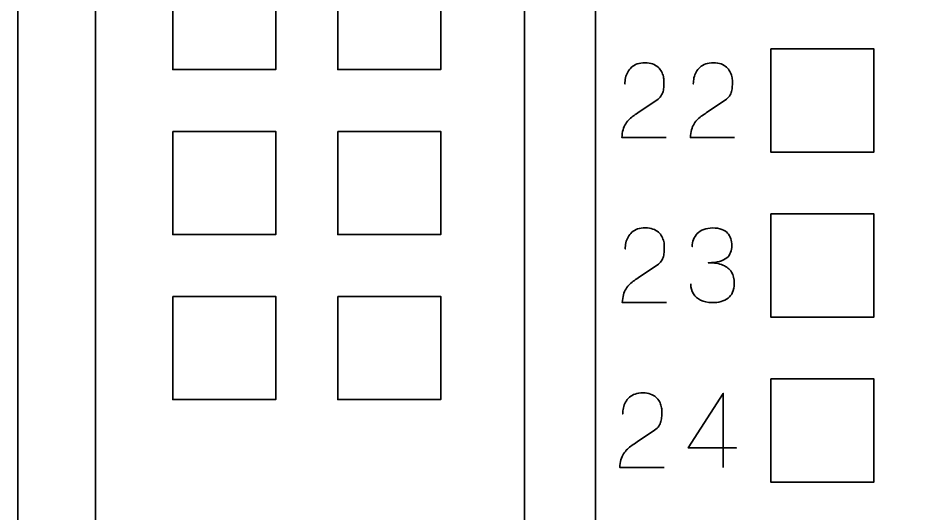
# Model space of a CAD drawing. Header units: centimetres. Extents: x -13.14 to -7.86, y -19.04 to -10.66.
# Drawn here: x -13.135 to -11.751, y -17.136 to -16.374 of the extents above; entities that cross this region are included whole.
import ezdxf

# ---------------------------------------------------------------- set-up
doc = ezdxf.new("R2010")
doc.units = ezdxf.units.CM
doc.header["$MEASUREMENT"] = 0
doc.layers.add('Layer 1', color=7, linetype='Continuous')

msp = doc.modelspace()

# ---------------------------------------------------------------- linework, layer by layer
at = {"layer": 'Layer 1', "color": 250, "lineweight": 35}
for points, knots in [([(-13.13514, -10.659), (-13.13514, -10.659), (-12.24614, -10.659), (-12.24614, -10.659), (-12.24614, -10.659), (-12.24614, -10.659), (-12.24614, -19.041), (-12.24614, -19.041), (-12.24614, -19.041), (-12.24614, -19.041), (-13.13514, -19.041), (-13.13514, -19.041), (-13.13514, -19.041), (-13.13514, -19.041), (-13.13514, -10.659), (-13.13514, -10.659)], [0, 0, 0, 0, 0.25, 0.25, 0.25, 0.25, 0.5, 0.5, 0.5, 0.5, 0.75, 0.75, 0.75, 0.75, 1, 1, 1, 1]), ([(-12.24632, -10.659), (-12.24632, -10.659), (-8.75382, -10.659), (-8.75382, -10.659), (-8.75382, -10.659), (-8.75382, -10.659), (-8.75382, -19.041), (-8.75382, -19.041), (-8.75382, -19.041), (-8.75382, -19.041), (-12.24632, -19.041), (-12.24632, -19.041), (-12.24632, -19.041), (-12.24632, -19.041), (-12.24632, -10.659), (-12.24632, -10.659)], [0, 0, 0, 0, 0.25, 0.25, 0.25, 0.25, 0.5, 0.5, 0.5, 0.5, 0.75, 0.75, 0.75, 0.75, 1, 1, 1, 1]), ([(-12.89701, -16.29503), (-12.89701, -16.29503), (-12.73826, -16.29503), (-12.73826, -16.29503), (-12.73826, -16.29503), (-12.73826, -16.29503), (-12.73826, -16.45378), (-12.73826, -16.45378), (-12.73826, -16.45378), (-12.73826, -16.45378), (-12.89701, -16.45378), (-12.89701, -16.45378), (-12.89701, -16.45378), (-12.89701, -16.45378), (-12.89701, -16.29503), (-12.89701, -16.29503)], [0, 0, 0, 0, 0.25, 0.25, 0.25, 0.25, 0.5, 0.5, 0.5, 0.5, 0.75, 0.75, 0.75, 0.75, 1, 1, 1, 1]), ([(-12.64301, -16.29503), (-12.64301, -16.29503), (-12.48426, -16.29503), (-12.48426, -16.29503), (-12.48426, -16.29503), (-12.48426, -16.29503), (-12.48426, -16.45378), (-12.48426, -16.45378), (-12.48426, -16.45378), (-12.48426, -16.45378), (-12.64301, -16.45378), (-12.64301, -16.45378), (-12.64301, -16.45378), (-12.64301, -16.45378), (-12.64301, -16.29503), (-12.64301, -16.29503)], [0, 0, 0, 0, 0.25, 0.25, 0.25, 0.25, 0.5, 0.5, 0.5, 0.5, 0.75, 0.75, 0.75, 0.75, 1, 1, 1, 1]), ([(-11.97644, -16.42203), (-11.97644, -16.42203), (-11.81769, -16.42203), (-11.81769, -16.42203), (-11.81769, -16.42203), (-11.81769, -16.42203), (-11.81769, -16.58078), (-11.81769, -16.58078), (-11.81769, -16.58078), (-11.81769, -16.58078), (-11.97644, -16.58078), (-11.97644, -16.58078), (-11.97644, -16.58078), (-11.97644, -16.58078), (-11.97644, -16.42203), (-11.97644, -16.42203)], [0, 0, 0, 0, 0.25, 0.25, 0.25, 0.25, 0.5, 0.5, 0.5, 0.5, 0.75, 0.75, 0.75, 0.75, 1, 1, 1, 1]), ([(-12.13743, -16.55854), (-12.13743, -16.55854), (-12.20539, -16.55854), (-12.20539, -16.55854), (-12.20539, -16.55854), (-12.20525, -16.55394), (-12.20467, -16.54988), (-12.2037, -16.54639), (-12.2037, -16.54639), (-12.20269, -16.54291), (-12.20135, -16.53984), (-12.19968, -16.5372), (-12.19968, -16.5372), (-12.19799, -16.53456), (-12.19607, -16.53221), (-12.19388, -16.53015), (-12.19388, -16.53015), (-12.19169, -16.52806), (-12.18934, -16.52616), (-12.1868, -16.52437), (-12.1868, -16.52437), (-12.18427, -16.5226), (-12.18165, -16.52083), (-12.17893, -16.51908), (-12.17893, -16.51908), (-12.17893, -16.51908), (-12.15184, -16.50102), (-12.15184, -16.50102), (-12.15184, -16.50102), (-12.14906, -16.49906), (-12.1469, -16.49693), (-12.14537, -16.49463), (-12.14537, -16.49463), (-12.14382, -16.49233), (-12.14274, -16.4899), (-12.14208, -16.48734), (-12.14208, -16.48734), (-12.14144, -16.4848), (-12.14105, -16.48219), (-12.14091, -16.47955), (-12.14091, -16.47955), (-12.14078, -16.47688), (-12.14073, -16.47421), (-12.14075, -16.47155), (-12.14075, -16.47155), (-12.14075, -16.46935), (-12.14105, -16.467), (-12.14163, -16.46447), (-12.14163, -16.46447), (-12.14223, -16.46196), (-12.14318, -16.45945), (-12.14453, -16.45697), (-12.14453, -16.45697), (-12.14587, -16.45448), (-12.14766, -16.45221), (-12.14991, -16.45015), (-12.14991, -16.45015), (-12.15215, -16.44812), (-12.15493, -16.44648), (-12.15823, -16.44524), (-12.15823, -16.44524), (-12.16153, -16.444), (-12.16541, -16.44337), (-12.1699, -16.44334), (-12.1699, -16.44334), (-12.17442, -16.44337), (-12.17841, -16.444), (-12.18184, -16.44521), (-12.18184, -16.44521), (-12.18527, -16.44643), (-12.1882, -16.44812), (-12.19063, -16.45026), (-12.19063, -16.45026), (-12.19306, -16.4524), (-12.19502, -16.45488), (-12.19655, -16.45765), (-12.19655, -16.45765), (-12.19807, -16.46043), (-12.19918, -16.46338), (-12.19989, -16.4665), (-12.19989, -16.4665), (-12.20061, -16.46962), (-12.20095, -16.47279), (-12.20095, -16.47598), (-12.20095, -16.47598), (-12.20095, -16.47279), (-12.20061, -16.46962), (-12.19989, -16.4665), (-12.19989, -16.4665), (-12.19918, -16.46338), (-12.19807, -16.46043), (-12.19655, -16.45765), (-12.19655, -16.45765), (-12.19502, -16.45488), (-12.19306, -16.4524), (-12.19063, -16.45026), (-12.19063, -16.45026), (-12.1882, -16.44812), (-12.18527, -16.44643), (-12.18184, -16.44521), (-12.18184, -16.44521), (-12.17841, -16.444), (-12.17442, -16.44337), (-12.1699, -16.44334), (-12.1699, -16.44334), (-12.16541, -16.44337), (-12.16153, -16.444), (-12.15823, -16.44524), (-12.15823, -16.44524), (-12.15493, -16.44648), (-12.15215, -16.44812), (-12.14991, -16.45015), (-12.14991, -16.45015), (-12.14766, -16.45221), (-12.14587, -16.45448), (-12.14453, -16.45697), (-12.14453, -16.45697), (-12.14318, -16.45945), (-12.14223, -16.46196), (-12.14163, -16.46447), (-12.14163, -16.46447), (-12.14105, -16.467), (-12.14075, -16.46935), (-12.14075, -16.47155), (-12.14075, -16.47155), (-12.14073, -16.47421), (-12.14078, -16.47688), (-12.14091, -16.47955), (-12.14091, -16.47955), (-12.14105, -16.48219), (-12.14144, -16.4848), (-12.14208, -16.48734), (-12.14208, -16.48734), (-12.14274, -16.4899), (-12.14382, -16.49233), (-12.14537, -16.49463), (-12.14537, -16.49463), (-12.1469, -16.49693), (-12.14906, -16.49906), (-12.15184, -16.50102), (-12.15184, -16.50102), (-12.15184, -16.50102), (-12.17893, -16.51908), (-12.17893, -16.51908), (-12.17893, -16.51908), (-12.18165, -16.52083), (-12.18427, -16.5226), (-12.1868, -16.52437), (-12.1868, -16.52437), (-12.18934, -16.52616), (-12.19169, -16.52806), (-12.19388, -16.53015), (-12.19388, -16.53015), (-12.19607, -16.53221), (-12.19799, -16.53456), (-12.19968, -16.5372), (-12.19968, -16.5372), (-12.20135, -16.53984), (-12.20269, -16.54291), (-12.2037, -16.54639), (-12.2037, -16.54639), (-12.20467, -16.54988), (-12.20525, -16.55394), (-12.20539, -16.55854), (-12.20539, -16.55854), (-12.20539, -16.55854), (-12.13743, -16.55854), (-12.13743, -16.55854)], [0, 0, 0, 0, 0.0238095, 0.0238095, 0.0238095, 0.0238095, 0.047619, 0.047619, 0.047619, 0.047619, 0.0714286, 0.0714286, 0.0714286, 0.0714286, 0.0952381, 0.0952381, 0.0952381, 0.0952381, 0.1190476, 0.1190476, 0.1190476, 0.1190476, 0.1428571, 0.1428571, 0.1428571, 0.1428571, 0.1666667, 0.1666667, 0.1666667, 0.1666667, 0.1904762, 0.1904762, 0.1904762, 0.1904762, 0.2142857, 0.2142857, 0.2142857, 0.2142857, 0.2380952, 0.2380952, 0.2380952, 0.2380952, 0.2619048, 0.2619048, 0.2619048, 0.2619048, 0.2857143, 0.2857143, 0.2857143, 0.2857143, 0.3095238, 0.3095238, 0.3095238, 0.3095238, 0.3333333, 0.3333333, 0.3333333, 0.3333333, 0.3571429, 0.3571429, 0.3571429, 0.3571429, 0.3809524, 0.3809524, 0.3809524, 0.3809524, 0.4047619, 0.4047619, 0.4047619, 0.4047619, 0.4285714, 0.4285714, 0.4285714, 0.4285714, 0.452381, 0.452381, 0.452381, 0.452381, 0.4761905, 0.4761905, 0.4761905, 0.4761905, 0.5, 0.5, 0.5, 0.5, 0.5238095, 0.5238095, 0.5238095, 0.5238095, 0.547619, 0.547619, 0.547619, 0.547619, 0.5714286, 0.5714286, 0.5714286, 0.5714286, 0.5952381, 0.5952381, 0.5952381, 0.5952381, 0.6190476, 0.6190476, 0.6190476, 0.6190476, 0.6428571, 0.6428571, 0.6428571, 0.6428571, 0.6666667, 0.6666667, 0.6666667, 0.6666667, 0.6904762, 0.6904762, 0.6904762, 0.6904762, 0.7142857, 0.7142857, 0.7142857, 0.7142857, 0.7380952, 0.7380952, 0.7380952, 0.7380952, 0.7619048, 0.7619048, 0.7619048, 0.7619048, 0.7857143, 0.7857143, 0.7857143, 0.7857143, 0.8095238, 0.8095238, 0.8095238, 0.8095238, 0.8333333, 0.8333333, 0.8333333, 0.8333333, 0.8571429, 0.8571429, 0.8571429, 0.8571429, 0.8809524, 0.8809524, 0.8809524, 0.8809524, 0.9047619, 0.9047619, 0.9047619, 0.9047619, 0.9285714, 0.9285714, 0.9285714, 0.9285714, 0.952381, 0.952381, 0.952381, 0.952381, 0.9761905, 0.9761905, 0.9761905, 0.9761905, 1, 1, 1, 1]), ([(-12.03207, -16.55854), (-12.03207, -16.55854), (-12.10003, -16.55854), (-12.10003, -16.55854), (-12.10003, -16.55854), (-12.09989, -16.55394), (-12.09931, -16.54988), (-12.09834, -16.54639), (-12.09834, -16.54639), (-12.09733, -16.54291), (-12.09599, -16.53984), (-12.09432, -16.5372), (-12.09432, -16.5372), (-12.09263, -16.53456), (-12.09071, -16.53221), (-12.08852, -16.53015), (-12.08852, -16.53015), (-12.08633, -16.52806), (-12.08398, -16.52616), (-12.08144, -16.52437), (-12.08144, -16.52437), (-12.07891, -16.5226), (-12.07629, -16.52083), (-12.07357, -16.51908), (-12.07357, -16.51908), (-12.07357, -16.51908), (-12.04648, -16.50102), (-12.04648, -16.50102), (-12.04648, -16.50102), (-12.0437, -16.49906), (-12.04154, -16.49693), (-12.04001, -16.49463), (-12.04001, -16.49463), (-12.03846, -16.49233), (-12.03738, -16.4899), (-12.03672, -16.48734), (-12.03672, -16.48734), (-12.03608, -16.4848), (-12.03569, -16.48219), (-12.03555, -16.47955), (-12.03555, -16.47955), (-12.03542, -16.47688), (-12.03537, -16.47421), (-12.03539, -16.47155), (-12.03539, -16.47155), (-12.03539, -16.46935), (-12.03569, -16.467), (-12.03627, -16.46447), (-12.03627, -16.46447), (-12.03687, -16.46196), (-12.03782, -16.45945), (-12.03917, -16.45697), (-12.03917, -16.45697), (-12.04051, -16.45448), (-12.0423, -16.45221), (-12.04455, -16.45015), (-12.04455, -16.45015), (-12.04679, -16.44812), (-12.04957, -16.44648), (-12.05287, -16.44524), (-12.05287, -16.44524), (-12.05617, -16.444), (-12.06005, -16.44337), (-12.06454, -16.44334), (-12.06454, -16.44334), (-12.06906, -16.44337), (-12.07305, -16.444), (-12.07648, -16.44521), (-12.07648, -16.44521), (-12.07991, -16.44643), (-12.08284, -16.44812), (-12.08527, -16.45026), (-12.08527, -16.45026), (-12.0877, -16.4524), (-12.08966, -16.45488), (-12.09119, -16.45765), (-12.09119, -16.45765), (-12.09271, -16.46043), (-12.09382, -16.46338), (-12.09453, -16.4665), (-12.09453, -16.4665), (-12.09525, -16.46962), (-12.09559, -16.47279), (-12.09559, -16.47598), (-12.09559, -16.47598), (-12.09559, -16.47279), (-12.09525, -16.46962), (-12.09453, -16.4665), (-12.09453, -16.4665), (-12.09382, -16.46338), (-12.09271, -16.46043), (-12.09119, -16.45765), (-12.09119, -16.45765), (-12.08966, -16.45488), (-12.0877, -16.4524), (-12.08527, -16.45026), (-12.08527, -16.45026), (-12.08284, -16.44812), (-12.07991, -16.44643), (-12.07648, -16.44521), (-12.07648, -16.44521), (-12.07305, -16.444), (-12.06906, -16.44337), (-12.06454, -16.44334), (-12.06454, -16.44334), (-12.06005, -16.44337), (-12.05617, -16.444), (-12.05287, -16.44524), (-12.05287, -16.44524), (-12.04957, -16.44648), (-12.04679, -16.44812), (-12.04455, -16.45015), (-12.04455, -16.45015), (-12.0423, -16.45221), (-12.04051, -16.45448), (-12.03917, -16.45697), (-12.03917, -16.45697), (-12.03782, -16.45945), (-12.03687, -16.46196), (-12.03627, -16.46447), (-12.03627, -16.46447), (-12.03569, -16.467), (-12.03539, -16.46935), (-12.03539, -16.47155), (-12.03539, -16.47155), (-12.03537, -16.47421), (-12.03542, -16.47688), (-12.03555, -16.47955), (-12.03555, -16.47955), (-12.03569, -16.48219), (-12.03608, -16.4848), (-12.03672, -16.48734), (-12.03672, -16.48734), (-12.03738, -16.4899), (-12.03846, -16.49233), (-12.04001, -16.49463), (-12.04001, -16.49463), (-12.04154, -16.49693), (-12.0437, -16.49906), (-12.04648, -16.50102), (-12.04648, -16.50102), (-12.04648, -16.50102), (-12.07357, -16.51908), (-12.07357, -16.51908), (-12.07357, -16.51908), (-12.07629, -16.52083), (-12.07891, -16.5226), (-12.08144, -16.52437), (-12.08144, -16.52437), (-12.08398, -16.52616), (-12.08633, -16.52806), (-12.08852, -16.53015), (-12.08852, -16.53015), (-12.09071, -16.53221), (-12.09263, -16.53456), (-12.09432, -16.5372), (-12.09432, -16.5372), (-12.09599, -16.53984), (-12.09733, -16.54291), (-12.09834, -16.54639), (-12.09834, -16.54639), (-12.09931, -16.54988), (-12.09989, -16.55394), (-12.10003, -16.55854), (-12.10003, -16.55854), (-12.10003, -16.55854), (-12.03207, -16.55854), (-12.03207, -16.55854)], [0, 0, 0, 0, 0.0238095, 0.0238095, 0.0238095, 0.0238095, 0.047619, 0.047619, 0.047619, 0.047619, 0.0714286, 0.0714286, 0.0714286, 0.0714286, 0.0952381, 0.0952381, 0.0952381, 0.0952381, 0.1190476, 0.1190476, 0.1190476, 0.1190476, 0.1428571, 0.1428571, 0.1428571, 0.1428571, 0.1666667, 0.1666667, 0.1666667, 0.1666667, 0.1904762, 0.1904762, 0.1904762, 0.1904762, 0.2142857, 0.2142857, 0.2142857, 0.2142857, 0.2380952, 0.2380952, 0.2380952, 0.2380952, 0.2619048, 0.2619048, 0.2619048, 0.2619048, 0.2857143, 0.2857143, 0.2857143, 0.2857143, 0.3095238, 0.3095238, 0.3095238, 0.3095238, 0.3333333, 0.3333333, 0.3333333, 0.3333333, 0.3571429, 0.3571429, 0.3571429, 0.3571429, 0.3809524, 0.3809524, 0.3809524, 0.3809524, 0.4047619, 0.4047619, 0.4047619, 0.4047619, 0.4285714, 0.4285714, 0.4285714, 0.4285714, 0.452381, 0.452381, 0.452381, 0.452381, 0.4761905, 0.4761905, 0.4761905, 0.4761905, 0.5, 0.5, 0.5, 0.5, 0.5238095, 0.5238095, 0.5238095, 0.5238095, 0.547619, 0.547619, 0.547619, 0.547619, 0.5714286, 0.5714286, 0.5714286, 0.5714286, 0.5952381, 0.5952381, 0.5952381, 0.5952381, 0.6190476, 0.6190476, 0.6190476, 0.6190476, 0.6428571, 0.6428571, 0.6428571, 0.6428571, 0.6666667, 0.6666667, 0.6666667, 0.6666667, 0.6904762, 0.6904762, 0.6904762, 0.6904762, 0.7142857, 0.7142857, 0.7142857, 0.7142857, 0.7380952, 0.7380952, 0.7380952, 0.7380952, 0.7619048, 0.7619048, 0.7619048, 0.7619048, 0.7857143, 0.7857143, 0.7857143, 0.7857143, 0.8095238, 0.8095238, 0.8095238, 0.8095238, 0.8333333, 0.8333333, 0.8333333, 0.8333333, 0.8571429, 0.8571429, 0.8571429, 0.8571429, 0.8809524, 0.8809524, 0.8809524, 0.8809524, 0.9047619, 0.9047619, 0.9047619, 0.9047619, 0.9285714, 0.9285714, 0.9285714, 0.9285714, 0.952381, 0.952381, 0.952381, 0.952381, 0.9761905, 0.9761905, 0.9761905, 0.9761905, 1, 1, 1, 1]), ([(-12.89701, -16.54903), (-12.89701, -16.54903), (-12.73826, -16.54903), (-12.73826, -16.54903), (-12.73826, -16.54903), (-12.73826, -16.54903), (-12.73826, -16.70778), (-12.73826, -16.70778), (-12.73826, -16.70778), (-12.73826, -16.70778), (-12.89701, -16.70778), (-12.89701, -16.70778), (-12.89701, -16.70778), (-12.89701, -16.70778), (-12.89701, -16.54903), (-12.89701, -16.54903)], [0, 0, 0, 0, 0.25, 0.25, 0.25, 0.25, 0.5, 0.5, 0.5, 0.5, 0.75, 0.75, 0.75, 0.75, 1, 1, 1, 1]), ([(-12.64301, -16.54903), (-12.64301, -16.54903), (-12.48426, -16.54903), (-12.48426, -16.54903), (-12.48426, -16.54903), (-12.48426, -16.54903), (-12.48426, -16.70778), (-12.48426, -16.70778), (-12.48426, -16.70778), (-12.48426, -16.70778), (-12.64301, -16.70778), (-12.64301, -16.70778), (-12.64301, -16.70778), (-12.64301, -16.70778), (-12.64301, -16.54903), (-12.64301, -16.54903)], [0, 0, 0, 0, 0.25, 0.25, 0.25, 0.25, 0.5, 0.5, 0.5, 0.5, 0.75, 0.75, 0.75, 0.75, 1, 1, 1, 1]), ([(-11.97644, -16.67603), (-11.97644, -16.67603), (-11.81769, -16.67603), (-11.81769, -16.67603), (-11.81769, -16.67603), (-11.81769, -16.67603), (-11.81769, -16.83478), (-11.81769, -16.83478), (-11.81769, -16.83478), (-11.81769, -16.83478), (-11.97644, -16.83478), (-11.97644, -16.83478), (-11.97644, -16.83478), (-11.97644, -16.83478), (-11.97644, -16.67603), (-11.97644, -16.67603)], [0, 0, 0, 0, 0.25, 0.25, 0.25, 0.25, 0.5, 0.5, 0.5, 0.5, 0.75, 0.75, 0.75, 0.75, 1, 1, 1, 1]), ([(-12.13688, -16.81254), (-12.13688, -16.81254), (-12.20484, -16.81254), (-12.20484, -16.81254), (-12.20484, -16.81254), (-12.2047, -16.80794), (-12.20412, -16.80388), (-12.20315, -16.80039), (-12.20315, -16.80039), (-12.20214, -16.79691), (-12.2008, -16.79384), (-12.19913, -16.7912), (-12.19913, -16.7912), (-12.19744, -16.78856), (-12.19552, -16.78621), (-12.19333, -16.78415), (-12.19333, -16.78415), (-12.19114, -16.78206), (-12.18879, -16.78016), (-12.18625, -16.77837), (-12.18625, -16.77837), (-12.18372, -16.7766), (-12.1811, -16.77483), (-12.17838, -16.77308), (-12.17838, -16.77308), (-12.17838, -16.77308), (-12.15129, -16.75502), (-12.15129, -16.75502), (-12.15129, -16.75502), (-12.14851, -16.75306), (-12.14635, -16.75093), (-12.14482, -16.74863), (-12.14482, -16.74863), (-12.14327, -16.74633), (-12.14219, -16.7439), (-12.14153, -16.74134), (-12.14153, -16.74134), (-12.14089, -16.7388), (-12.1405, -16.73619), (-12.14036, -16.73355), (-12.14036, -16.73355), (-12.14023, -16.73088), (-12.14018, -16.72821), (-12.1402, -16.72555), (-12.1402, -16.72555), (-12.1402, -16.72335), (-12.1405, -16.721), (-12.14108, -16.71847), (-12.14108, -16.71847), (-12.14168, -16.71596), (-12.14263, -16.71345), (-12.14398, -16.71097), (-12.14398, -16.71097), (-12.14532, -16.70848), (-12.14711, -16.70621), (-12.14936, -16.70415), (-12.14936, -16.70415), (-12.1516, -16.70212), (-12.15438, -16.70048), (-12.15768, -16.69924), (-12.15768, -16.69924), (-12.16098, -16.698), (-12.16486, -16.69737), (-12.16935, -16.69734), (-12.16935, -16.69734), (-12.17387, -16.69737), (-12.17786, -16.698), (-12.18129, -16.69921), (-12.18129, -16.69921), (-12.18472, -16.70043), (-12.18765, -16.70212), (-12.19008, -16.70426), (-12.19008, -16.70426), (-12.19251, -16.7064), (-12.19447, -16.70888), (-12.196, -16.71165), (-12.196, -16.71165), (-12.19752, -16.71443), (-12.19863, -16.71738), (-12.19934, -16.7205), (-12.19934, -16.7205), (-12.20006, -16.72362), (-12.2004, -16.72679), (-12.2004, -16.72998), (-12.2004, -16.72998), (-12.2004, -16.72679), (-12.20006, -16.72362), (-12.19934, -16.7205), (-12.19934, -16.7205), (-12.19863, -16.71738), (-12.19752, -16.71443), (-12.196, -16.71165), (-12.196, -16.71165), (-12.19447, -16.70888), (-12.19251, -16.7064), (-12.19008, -16.70426), (-12.19008, -16.70426), (-12.18765, -16.70212), (-12.18472, -16.70043), (-12.18129, -16.69921), (-12.18129, -16.69921), (-12.17786, -16.698), (-12.17387, -16.69737), (-12.16935, -16.69734), (-12.16935, -16.69734), (-12.16486, -16.69737), (-12.16098, -16.698), (-12.15768, -16.69924), (-12.15768, -16.69924), (-12.15438, -16.70048), (-12.1516, -16.70212), (-12.14936, -16.70415), (-12.14936, -16.70415), (-12.14711, -16.70621), (-12.14532, -16.70848), (-12.14398, -16.71097), (-12.14398, -16.71097), (-12.14263, -16.71345), (-12.14168, -16.71596), (-12.14108, -16.71847), (-12.14108, -16.71847), (-12.1405, -16.721), (-12.1402, -16.72335), (-12.1402, -16.72555), (-12.1402, -16.72555), (-12.14018, -16.72821), (-12.14023, -16.73088), (-12.14036, -16.73355), (-12.14036, -16.73355), (-12.1405, -16.73619), (-12.14089, -16.7388), (-12.14153, -16.74134), (-12.14153, -16.74134), (-12.14219, -16.7439), (-12.14327, -16.74633), (-12.14482, -16.74863), (-12.14482, -16.74863), (-12.14635, -16.75093), (-12.14851, -16.75306), (-12.15129, -16.75502), (-12.15129, -16.75502), (-12.15129, -16.75502), (-12.17838, -16.77308), (-12.17838, -16.77308), (-12.17838, -16.77308), (-12.1811, -16.77483), (-12.18372, -16.7766), (-12.18625, -16.77837), (-12.18625, -16.77837), (-12.18879, -16.78016), (-12.19114, -16.78206), (-12.19333, -16.78415), (-12.19333, -16.78415), (-12.19552, -16.78621), (-12.19744, -16.78856), (-12.19913, -16.7912), (-12.19913, -16.7912), (-12.2008, -16.79384), (-12.20214, -16.79691), (-12.20315, -16.80039), (-12.20315, -16.80039), (-12.20412, -16.80388), (-12.2047, -16.80794), (-12.20484, -16.81254), (-12.20484, -16.81254), (-12.20484, -16.81254), (-12.13688, -16.81254), (-12.13688, -16.81254)], [0, 0, 0, 0, 0.0238095, 0.0238095, 0.0238095, 0.0238095, 0.047619, 0.047619, 0.047619, 0.047619, 0.0714286, 0.0714286, 0.0714286, 0.0714286, 0.0952381, 0.0952381, 0.0952381, 0.0952381, 0.1190476, 0.1190476, 0.1190476, 0.1190476, 0.1428571, 0.1428571, 0.1428571, 0.1428571, 0.1666667, 0.1666667, 0.1666667, 0.1666667, 0.1904762, 0.1904762, 0.1904762, 0.1904762, 0.2142857, 0.2142857, 0.2142857, 0.2142857, 0.2380952, 0.2380952, 0.2380952, 0.2380952, 0.2619048, 0.2619048, 0.2619048, 0.2619048, 0.2857143, 0.2857143, 0.2857143, 0.2857143, 0.3095238, 0.3095238, 0.3095238, 0.3095238, 0.3333333, 0.3333333, 0.3333333, 0.3333333, 0.3571429, 0.3571429, 0.3571429, 0.3571429, 0.3809524, 0.3809524, 0.3809524, 0.3809524, 0.4047619, 0.4047619, 0.4047619, 0.4047619, 0.4285714, 0.4285714, 0.4285714, 0.4285714, 0.452381, 0.452381, 0.452381, 0.452381, 0.4761905, 0.4761905, 0.4761905, 0.4761905, 0.5, 0.5, 0.5, 0.5, 0.5238095, 0.5238095, 0.5238095, 0.5238095, 0.547619, 0.547619, 0.547619, 0.547619, 0.5714286, 0.5714286, 0.5714286, 0.5714286, 0.5952381, 0.5952381, 0.5952381, 0.5952381, 0.6190476, 0.6190476, 0.6190476, 0.6190476, 0.6428571, 0.6428571, 0.6428571, 0.6428571, 0.6666667, 0.6666667, 0.6666667, 0.6666667, 0.6904762, 0.6904762, 0.6904762, 0.6904762, 0.7142857, 0.7142857, 0.7142857, 0.7142857, 0.7380952, 0.7380952, 0.7380952, 0.7380952, 0.7619048, 0.7619048, 0.7619048, 0.7619048, 0.7857143, 0.7857143, 0.7857143, 0.7857143, 0.8095238, 0.8095238, 0.8095238, 0.8095238, 0.8333333, 0.8333333, 0.8333333, 0.8333333, 0.8571429, 0.8571429, 0.8571429, 0.8571429, 0.8809524, 0.8809524, 0.8809524, 0.8809524, 0.9047619, 0.9047619, 0.9047619, 0.9047619, 0.9285714, 0.9285714, 0.9285714, 0.9285714, 0.952381, 0.952381, 0.952381, 0.952381, 0.9761905, 0.9761905, 0.9761905, 0.9761905, 1, 1, 1, 1]), ([(-12.09948, -16.78386), (-12.09945, -16.78956), (-12.09813, -16.79453), (-12.09551, -16.79883), (-12.09551, -16.79883), (-12.0929, -16.80311), (-12.08919, -16.80647), (-12.08433, -16.80887), (-12.08433, -16.80887), (-12.07947, -16.81127), (-12.07363, -16.81249), (-12.06684, -16.81254), (-12.06684, -16.81254), (-12.06175, -16.81254), (-12.05712, -16.81201), (-12.05293, -16.8109), (-12.05293, -16.8109), (-12.04875, -16.80979), (-12.04516, -16.80808), (-12.04212, -16.80573), (-12.04212, -16.80573), (-12.0391, -16.80338), (-12.03677, -16.80034), (-12.03511, -16.79664), (-12.03511, -16.79664), (-12.03347, -16.79292), (-12.03265, -16.78845), (-12.03263, -16.78322), (-12.03263, -16.78322), (-12.0326, -16.77625), (-12.03403, -16.77036), (-12.03685, -16.76558), (-12.03685, -16.76558), (-12.03967, -16.7608), (-12.04405, -16.75721), (-12.04994, -16.75475), (-12.04994, -16.75475), (-12.05583, -16.7523), (-12.06338, -16.75106), (-12.07255, -16.75106), (-12.07255, -16.75106), (-12.06571, -16.75108), (-12.05998, -16.75045), (-12.0553, -16.74916), (-12.0553, -16.74916), (-12.05065, -16.74786), (-12.04693, -16.74604), (-12.04413, -16.74366), (-12.04413, -16.74366), (-12.04133, -16.74131), (-12.0393, -16.73851), (-12.03809, -16.73529), (-12.03809, -16.73529), (-12.03685, -16.7321), (-12.03624, -16.72858), (-12.03627, -16.72475), (-12.03627, -16.72475), (-12.03624, -16.72092), (-12.03677, -16.71738), (-12.03783, -16.71411), (-12.03783, -16.71411), (-12.03886, -16.71084), (-12.04054, -16.70796), (-12.04284, -16.7055), (-12.04284, -16.7055), (-12.04513, -16.70304), (-12.04817, -16.70112), (-12.0519, -16.69974), (-12.0519, -16.69974), (-12.05565, -16.69837), (-12.06021, -16.69768), (-12.06558, -16.69766), (-12.06558, -16.69766), (-12.07091, -16.69768), (-12.07559, -16.69848), (-12.07955, -16.70001), (-12.07955, -16.70001), (-12.08353, -16.70154), (-12.08681, -16.70363), (-12.08945, -16.70629), (-12.08945, -16.70629), (-12.09206, -16.70896), (-12.09401, -16.712), (-12.0953, -16.71543), (-12.0953, -16.71543), (-12.09662, -16.71886), (-12.09726, -16.72251), (-12.09726, -16.72634), (-12.09726, -16.72634), (-12.09726, -16.72251), (-12.09662, -16.71886), (-12.0953, -16.71543), (-12.0953, -16.71543), (-12.09401, -16.712), (-12.09206, -16.70896), (-12.08945, -16.70629), (-12.08945, -16.70629), (-12.08681, -16.70363), (-12.08353, -16.70154), (-12.07955, -16.70001), (-12.07955, -16.70001), (-12.07559, -16.69848), (-12.07091, -16.69768), (-12.06558, -16.69766), (-12.06558, -16.69766), (-12.06021, -16.69768), (-12.05565, -16.69837), (-12.0519, -16.69974), (-12.0519, -16.69974), (-12.04817, -16.70112), (-12.04513, -16.70304), (-12.04284, -16.7055), (-12.04284, -16.7055), (-12.04054, -16.70796), (-12.03886, -16.71084), (-12.03783, -16.71411), (-12.03783, -16.71411), (-12.03677, -16.71738), (-12.03624, -16.72092), (-12.03627, -16.72475), (-12.03627, -16.72475), (-12.03624, -16.72858), (-12.03685, -16.7321), (-12.03809, -16.73529), (-12.03809, -16.73529), (-12.0393, -16.73851), (-12.04133, -16.74131), (-12.04413, -16.74366), (-12.04413, -16.74366), (-12.04693, -16.74604), (-12.05065, -16.74786), (-12.0553, -16.74916), (-12.0553, -16.74916), (-12.05998, -16.75045), (-12.06571, -16.75108), (-12.07255, -16.75106), (-12.07255, -16.75106), (-12.06338, -16.75106), (-12.05583, -16.7523), (-12.04994, -16.75475), (-12.04994, -16.75475), (-12.04405, -16.75721), (-12.03967, -16.7608), (-12.03685, -16.76558), (-12.03685, -16.76558), (-12.03403, -16.77036), (-12.0326, -16.77625), (-12.03263, -16.78322), (-12.03263, -16.78322), (-12.03265, -16.78845), (-12.03347, -16.79292), (-12.03511, -16.79664), (-12.03511, -16.79664), (-12.03677, -16.80034), (-12.0391, -16.80338), (-12.04212, -16.80573), (-12.04212, -16.80573), (-12.04516, -16.80808), (-12.04875, -16.80979), (-12.05293, -16.8109), (-12.05293, -16.8109), (-12.05712, -16.81201), (-12.06175, -16.81254), (-12.06684, -16.81254), (-12.06684, -16.81254), (-12.07363, -16.81249), (-12.07947, -16.81127), (-12.08433, -16.80887), (-12.08433, -16.80887), (-12.08919, -16.80647), (-12.0929, -16.80311), (-12.09551, -16.79883), (-12.09551, -16.79883), (-12.09813, -16.79453), (-12.09945, -16.78956), (-12.09948, -16.78386)], [0, 0, 0, 0, 0.0227273, 0.0227273, 0.0227273, 0.0227273, 0.0454545, 0.0454545, 0.0454545, 0.0454545, 0.0681818, 0.0681818, 0.0681818, 0.0681818, 0.0909091, 0.0909091, 0.0909091, 0.0909091, 0.1136364, 0.1136364, 0.1136364, 0.1136364, 0.1363636, 0.1363636, 0.1363636, 0.1363636, 0.1590909, 0.1590909, 0.1590909, 0.1590909, 0.1818182, 0.1818182, 0.1818182, 0.1818182, 0.2045455, 0.2045455, 0.2045455, 0.2045455, 0.2272727, 0.2272727, 0.2272727, 0.2272727, 0.25, 0.25, 0.25, 0.25, 0.2727273, 0.2727273, 0.2727273, 0.2727273, 0.2954545, 0.2954545, 0.2954545, 0.2954545, 0.3181818, 0.3181818, 0.3181818, 0.3181818, 0.3409091, 0.3409091, 0.3409091, 0.3409091, 0.3636364, 0.3636364, 0.3636364, 0.3636364, 0.3863636, 0.3863636, 0.3863636, 0.3863636, 0.4090909, 0.4090909, 0.4090909, 0.4090909, 0.4318182, 0.4318182, 0.4318182, 0.4318182, 0.4545455, 0.4545455, 0.4545455, 0.4545455, 0.4772727, 0.4772727, 0.4772727, 0.4772727, 0.5, 0.5, 0.5, 0.5, 0.5227273, 0.5227273, 0.5227273, 0.5227273, 0.5454545, 0.5454545, 0.5454545, 0.5454545, 0.5681818, 0.5681818, 0.5681818, 0.5681818, 0.5909091, 0.5909091, 0.5909091, 0.5909091, 0.6136364, 0.6136364, 0.6136364, 0.6136364, 0.6363636, 0.6363636, 0.6363636, 0.6363636, 0.6590909, 0.6590909, 0.6590909, 0.6590909, 0.6818182, 0.6818182, 0.6818182, 0.6818182, 0.7045455, 0.7045455, 0.7045455, 0.7045455, 0.7272727, 0.7272727, 0.7272727, 0.7272727, 0.75, 0.75, 0.75, 0.75, 0.7727273, 0.7727273, 0.7727273, 0.7727273, 0.7954545, 0.7954545, 0.7954545, 0.7954545, 0.8181818, 0.8181818, 0.8181818, 0.8181818, 0.8409091, 0.8409091, 0.8409091, 0.8409091, 0.8636364, 0.8636364, 0.8636364, 0.8636364, 0.8863636, 0.8863636, 0.8863636, 0.8863636, 0.9090909, 0.9090909, 0.9090909, 0.9090909, 0.9318182, 0.9318182, 0.9318182, 0.9318182, 0.9545455, 0.9545455, 0.9545455, 0.9545455, 0.9772727, 0.9772727, 0.9772727, 0.9772727, 1, 1, 1, 1]), ([(-12.89701, -16.80303), (-12.89701, -16.80303), (-12.73826, -16.80303), (-12.73826, -16.80303), (-12.73826, -16.80303), (-12.73826, -16.80303), (-12.73826, -16.96178), (-12.73826, -16.96178), (-12.73826, -16.96178), (-12.73826, -16.96178), (-12.89701, -16.96178), (-12.89701, -16.96178), (-12.89701, -16.96178), (-12.89701, -16.96178), (-12.89701, -16.80303), (-12.89701, -16.80303)], [0, 0, 0, 0, 0.25, 0.25, 0.25, 0.25, 0.5, 0.5, 0.5, 0.5, 0.75, 0.75, 0.75, 0.75, 1, 1, 1, 1]), ([(-12.64301, -16.80303), (-12.64301, -16.80303), (-12.48426, -16.80303), (-12.48426, -16.80303), (-12.48426, -16.80303), (-12.48426, -16.80303), (-12.48426, -16.96178), (-12.48426, -16.96178), (-12.48426, -16.96178), (-12.48426, -16.96178), (-12.64301, -16.96178), (-12.64301, -16.96178), (-12.64301, -16.96178), (-12.64301, -16.96178), (-12.64301, -16.80303), (-12.64301, -16.80303)], [0, 0, 0, 0, 0.25, 0.25, 0.25, 0.25, 0.5, 0.5, 0.5, 0.5, 0.75, 0.75, 0.75, 0.75, 1, 1, 1, 1]), ([(-11.97644, -16.93003), (-11.97644, -16.93003), (-11.81769, -16.93003), (-11.81769, -16.93003), (-11.81769, -16.93003), (-11.81769, -16.93003), (-11.81769, -17.08878), (-11.81769, -17.08878), (-11.81769, -17.08878), (-11.81769, -17.08878), (-11.97644, -17.08878), (-11.97644, -17.08878), (-11.97644, -17.08878), (-11.97644, -17.08878), (-11.97644, -16.93003), (-11.97644, -16.93003)], [0, 0, 0, 0, 0.25, 0.25, 0.25, 0.25, 0.5, 0.5, 0.5, 0.5, 0.75, 0.75, 0.75, 0.75, 1, 1, 1, 1]), ([(-12.14068, -17.06654), (-12.14068, -17.06654), (-12.20864, -17.06654), (-12.20864, -17.06654), (-12.20864, -17.06654), (-12.2085, -17.06194), (-12.20792, -17.05788), (-12.20695, -17.05439), (-12.20695, -17.05439), (-12.20594, -17.05091), (-12.2046, -17.04784), (-12.20293, -17.0452), (-12.20293, -17.0452), (-12.20124, -17.04256), (-12.19932, -17.04021), (-12.19713, -17.03815), (-12.19713, -17.03815), (-12.19494, -17.03606), (-12.19259, -17.03416), (-12.19005, -17.03237), (-12.19005, -17.03237), (-12.18752, -17.0306), (-12.1849, -17.02883), (-12.18218, -17.02708), (-12.18218, -17.02708), (-12.18218, -17.02708), (-12.15509, -17.00902), (-12.15509, -17.00902), (-12.15509, -17.00902), (-12.15231, -17.00706), (-12.15015, -17.00493), (-12.14862, -17.00263), (-12.14862, -17.00263), (-12.14707, -17.00033), (-12.14599, -16.9979), (-12.14533, -16.99534), (-12.14533, -16.99534), (-12.14469, -16.9928), (-12.1443, -16.99019), (-12.14416, -16.98755), (-12.14416, -16.98755), (-12.14403, -16.98488), (-12.14398, -16.98221), (-12.144, -16.97955), (-12.144, -16.97955), (-12.144, -16.97735), (-12.1443, -16.975), (-12.14488, -16.97247), (-12.14488, -16.97247), (-12.14548, -16.96996), (-12.14643, -16.96745), (-12.14778, -16.96497), (-12.14778, -16.96497), (-12.14912, -16.96248), (-12.15091, -16.96021), (-12.15316, -16.95815), (-12.15316, -16.95815), (-12.1554, -16.95612), (-12.15818, -16.95448), (-12.16148, -16.95324), (-12.16148, -16.95324), (-12.16478, -16.952), (-12.16866, -16.95137), (-12.17315, -16.95134), (-12.17315, -16.95134), (-12.17767, -16.95137), (-12.18166, -16.952), (-12.18509, -16.95321), (-12.18509, -16.95321), (-12.18852, -16.95443), (-12.19145, -16.95612), (-12.19388, -16.95826), (-12.19388, -16.95826), (-12.19631, -16.9604), (-12.19827, -16.96288), (-12.1998, -16.96565), (-12.1998, -16.96565), (-12.20132, -16.96843), (-12.20243, -16.97138), (-12.20314, -16.9745), (-12.20314, -16.9745), (-12.20386, -16.97762), (-12.2042, -16.98079), (-12.2042, -16.98398), (-12.2042, -16.98398), (-12.2042, -16.98079), (-12.20386, -16.97762), (-12.20314, -16.9745), (-12.20314, -16.9745), (-12.20243, -16.97138), (-12.20132, -16.96843), (-12.1998, -16.96565), (-12.1998, -16.96565), (-12.19827, -16.96288), (-12.19631, -16.9604), (-12.19388, -16.95826), (-12.19388, -16.95826), (-12.19145, -16.95612), (-12.18852, -16.95443), (-12.18509, -16.95321), (-12.18509, -16.95321), (-12.18166, -16.952), (-12.17767, -16.95137), (-12.17315, -16.95134), (-12.17315, -16.95134), (-12.16866, -16.95137), (-12.16478, -16.952), (-12.16148, -16.95324), (-12.16148, -16.95324), (-12.15818, -16.95448), (-12.1554, -16.95612), (-12.15316, -16.95815), (-12.15316, -16.95815), (-12.15091, -16.96021), (-12.14912, -16.96248), (-12.14778, -16.96497), (-12.14778, -16.96497), (-12.14643, -16.96745), (-12.14548, -16.96996), (-12.14488, -16.97247), (-12.14488, -16.97247), (-12.1443, -16.975), (-12.144, -16.97735), (-12.144, -16.97955), (-12.144, -16.97955), (-12.14398, -16.98221), (-12.14403, -16.98488), (-12.14416, -16.98755), (-12.14416, -16.98755), (-12.1443, -16.99019), (-12.14469, -16.9928), (-12.14533, -16.99534), (-12.14533, -16.99534), (-12.14599, -16.9979), (-12.14707, -17.00033), (-12.14862, -17.00263), (-12.14862, -17.00263), (-12.15015, -17.00493), (-12.15231, -17.00706), (-12.15509, -17.00902), (-12.15509, -17.00902), (-12.15509, -17.00902), (-12.18218, -17.02708), (-12.18218, -17.02708), (-12.18218, -17.02708), (-12.1849, -17.02883), (-12.18752, -17.0306), (-12.19005, -17.03237), (-12.19005, -17.03237), (-12.19259, -17.03416), (-12.19494, -17.03606), (-12.19713, -17.03815), (-12.19713, -17.03815), (-12.19932, -17.04021), (-12.20124, -17.04256), (-12.20293, -17.0452), (-12.20293, -17.0452), (-12.2046, -17.04784), (-12.20594, -17.05091), (-12.20695, -17.05439), (-12.20695, -17.05439), (-12.20792, -17.05788), (-12.2085, -17.06194), (-12.20864, -17.06654), (-12.20864, -17.06654), (-12.20864, -17.06654), (-12.14068, -17.06654), (-12.14068, -17.06654)], [0, 0, 0, 0, 0.0238095, 0.0238095, 0.0238095, 0.0238095, 0.047619, 0.047619, 0.047619, 0.047619, 0.0714286, 0.0714286, 0.0714286, 0.0714286, 0.0952381, 0.0952381, 0.0952381, 0.0952381, 0.1190476, 0.1190476, 0.1190476, 0.1190476, 0.1428571, 0.1428571, 0.1428571, 0.1428571, 0.1666667, 0.1666667, 0.1666667, 0.1666667, 0.1904762, 0.1904762, 0.1904762, 0.1904762, 0.2142857, 0.2142857, 0.2142857, 0.2142857, 0.2380952, 0.2380952, 0.2380952, 0.2380952, 0.2619048, 0.2619048, 0.2619048, 0.2619048, 0.2857143, 0.2857143, 0.2857143, 0.2857143, 0.3095238, 0.3095238, 0.3095238, 0.3095238, 0.3333333, 0.3333333, 0.3333333, 0.3333333, 0.3571429, 0.3571429, 0.3571429, 0.3571429, 0.3809524, 0.3809524, 0.3809524, 0.3809524, 0.4047619, 0.4047619, 0.4047619, 0.4047619, 0.4285714, 0.4285714, 0.4285714, 0.4285714, 0.452381, 0.452381, 0.452381, 0.452381, 0.4761905, 0.4761905, 0.4761905, 0.4761905, 0.5, 0.5, 0.5, 0.5, 0.5238095, 0.5238095, 0.5238095, 0.5238095, 0.547619, 0.547619, 0.547619, 0.547619, 0.5714286, 0.5714286, 0.5714286, 0.5714286, 0.5952381, 0.5952381, 0.5952381, 0.5952381, 0.6190476, 0.6190476, 0.6190476, 0.6190476, 0.6428571, 0.6428571, 0.6428571, 0.6428571, 0.6666667, 0.6666667, 0.6666667, 0.6666667, 0.6904762, 0.6904762, 0.6904762, 0.6904762, 0.7142857, 0.7142857, 0.7142857, 0.7142857, 0.7380952, 0.7380952, 0.7380952, 0.7380952, 0.7619048, 0.7619048, 0.7619048, 0.7619048, 0.7857143, 0.7857143, 0.7857143, 0.7857143, 0.8095238, 0.8095238, 0.8095238, 0.8095238, 0.8333333, 0.8333333, 0.8333333, 0.8333333, 0.8571429, 0.8571429, 0.8571429, 0.8571429, 0.8809524, 0.8809524, 0.8809524, 0.8809524, 0.9047619, 0.9047619, 0.9047619, 0.9047619, 0.9285714, 0.9285714, 0.9285714, 0.9285714, 0.952381, 0.952381, 0.952381, 0.952381, 0.9761905, 0.9761905, 0.9761905, 0.9761905, 1, 1, 1, 1]), ([(-12.04941, -17.06654), (-12.04941, -17.06654), (-12.04941, -16.95229), (-12.04941, -16.95229), (-12.04941, -16.95229), (-12.04941, -16.95229), (-12.10328, -17.03612), (-12.10328, -17.03612), (-12.10328, -17.03612), (-12.10328, -17.03612), (-12.02914, -17.03612), (-12.02914, -17.03612), (-12.02914, -17.03612), (-12.02914, -17.03612), (-12.10328, -17.03612), (-12.10328, -17.03612), (-12.10328, -17.03612), (-12.10328, -17.03612), (-12.04941, -16.95229), (-12.04941, -16.95229), (-12.04941, -16.95229), (-12.04941, -16.95229), (-12.04941, -17.06654), (-12.04941, -17.06654)], [0, 0, 0, 0, 0.1666667, 0.1666667, 0.1666667, 0.1666667, 0.3333333, 0.3333333, 0.3333333, 0.3333333, 0.5, 0.5, 0.5, 0.5, 0.6666667, 0.6666667, 0.6666667, 0.6666667, 0.8333333, 0.8333333, 0.8333333, 0.8333333, 1, 1, 1, 1])]:
    msp.add_open_spline(points, degree=3, knots=knots, dxfattribs=at)
at = {"layer": 'Layer 1', "color": 1, "lineweight": 35}
msp.add_open_spline([(-13.01576, -11.08422), (-13.01576, -11.08422), (-13.01576, -18.61659), (-13.01576, -18.61659)], degree=3, dxfattribs=at)
at = {"layer": 'Layer 1', "color": 186, "lineweight": 35}
msp.add_open_spline([(-12.35536, -11.08422), (-12.35536, -11.08422), (-12.35536, -18.61659), (-12.35536, -18.61659)], degree=3, dxfattribs=at)

doc.saveas('drawing.dxf')
